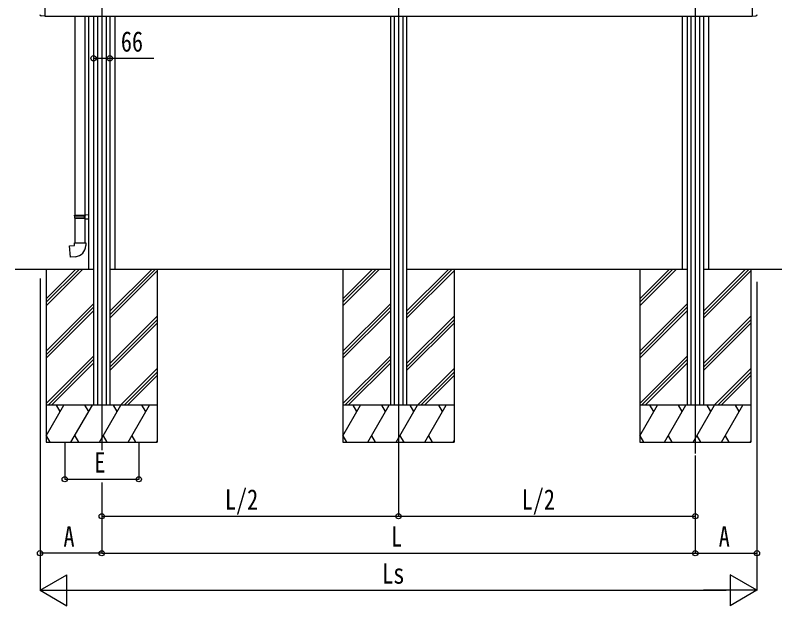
# Model space of a CAD drawing. Units: millimetres, scale not verified. Extents: x -10512 to 10512, y -7425 to 7425.
# Drawn here: x -6265 to -3161, y -115 to 2277 of the extents above; entities that cross this region are included whole.
import ezdxf
from ezdxf.enums import TextEntityAlignment as Align

# ---------------------------------------------------------------- set-up
doc = ezdxf.new("R2010")
doc.units = ezdxf.units.MM
doc.header["$LTSCALE"] = 40
for name, color, linetype in [('0-3_YKK_12', 2, 'Continuous'), ('0-4_YKK_13', 4, 'Continuous'), ('0-5_YKK_A1', 4, 'Continuous'), ('0-6_YKK_D', 6, 'Continuous')]:
    doc.layers.add(name, color=color, linetype=linetype)
doc.styles.add('ＭＳ ゴシック', font='')
doc.styles.get('ＭＳ ゴシック').set_extended_font_data('MS Gothic')

msp = doc.modelspace()

# ---------------------------------------------------------------- linework, layer by layer
at = {"layer": '0-3_YKK_12'}
for p, q in [((-5915.1, 4016.01), (-5915.1, 514.93)), ((-4713.1, 4016.01), (-4713.1, 501.9)), ((-3511.1, 4016.01), (-3511.1, 501.9))]:
    msp.add_line(p, q, dxfattribs=at)
at = {"layer": '0-4_YKK_13'}
for p, q in [((-6145.1, 2273.8), (-6160.39, 2274.6)), ((-6024.1, 2274.3), (-6024.1, 1466.87)), ((-5982.1, 1469.43), (-5982.1, 2274.3)), ((-3281.1, 2273.8), (-3265.81, 2274.6)), ((-6026.1, 1464.87), (-6025.1, 1466.87)), ((-6026.1, 1464.87), (-5982.1, 1464.87)), ((-6026.1, 1464.87), (-6026.1, 1456.87)), ((-6025.1, 1466.87), (-5982.1, 1466.87)), ((-5986.58, 1464.87), (-5987.01, 1466.87)), ((-5984.1, 1469.37), (-5968.1, 1469.84)), ((-5984.1, 1467.37), (-5984.1, 1469.37)), ((-5984.1, 1467.37), (-5982.1, 1467.37)), ((-5982.1, 1466.87), (-5982.1, 1466.32)), ((-5968.1, 1469.84), (-5968.1, 1451.9)), ((-6026.1, 1456.87), (-5982.1, 1456.87)), ((-6026.1, 1456.87), (-6025.1, 1454.87)), ((-6025.1, 1454.87), (-5982.1, 1454.87)), ((-6024.1, 1454.87), (-6024.1, 1354.87)), ((-5984.1, 1452.37), (-5984.1, 1454.37)), ((-5984.1, 1452.37), (-5968.1, 1451.9)), ((-5982.1, 1354.87), (-5982.1, 1452.31)), ((-6026.1, 1354.87), (-5980.1, 1354.87)), ((-6026.1, 1344.87), (-6026.1, 1354.87)), ((-5980.1, 1354.87), (-5980.1, 1343.95))]:
    msp.add_line(p, q, dxfattribs=at)
for points in [[(-5986.58, 1464.87), (-5986.58, 1456.87), (-5987.01, 1454.87)], [(-5984.1, 1454.37), (-5982.1, 1454.37), (-5982.1, 1467.37)], [(-6021.18, 1299.12), (-6042.02, 1297.3), (-6046.03, 1343.13), (-6026.1, 1344.87)]]:
    msp.add_lwpolyline(points, dxfattribs=at)
for centre, radius, start, end in [((-6160.1, 2280.09), 5.5, 180, 267), ((-3266.1, 2280.09), 5.5, 273, 0), ((-6025.1, 1343.95), 45, 275, 0)]:
    msp.add_arc(centre, radius, start, end, dxfattribs=at)
at = {"layer": '0-5_YKK_A1'}
for p, q in [((-6145.1, 3110.8), (-6145.1, 2273.8)), ((-3281.1, 3111), (-3281.1, 2273.8)), ((-6145.1, 2274.3), (-3281.1, 2274.3)), ((-5968.1, 2274.3), (-5968.1, 1247.3)), ((-5948.1, 2274.3), (-5948.1, 697.3)), ((-5932.6, 2274.3), (-5932.6, 697.3)), ((-5897.6, 2274.3), (-5897.6, 697.3)), ((-5882.1, 2274.3), (-5882.1, 697.3)), ((-5862.1, 2274.3), (-5862.1, 1247.3)), ((-4746.1, 2274.3), (-4746.1, 697.3)), ((-4730.6, 2274.3), (-4730.6, 697.3)), ((-4695.6, 2274.3), (-4695.6, 697.3)), ((-4680.1, 2274.3), (-4680.1, 697.3)), ((-3564.1, 2274.3), (-3564.1, 1247.3)), ((-3544.1, 2274.3), (-3544.1, 697.3)), ((-3528.6, 2274.3), (-3528.6, 697.3)), ((-3493.6, 2274.3), (-3493.6, 697.3)), ((-3478.1, 2274.3), (-3478.1, 697.3)), ((-3458.1, 2274.3), (-3458.1, 1247.3)), ((-5948.1, 1247.3), (-6265.1, 1247.3)), ((-6140.1, 1247.3), (-6140.1, 547.3)), ((-6140.1, 1128.32), (-6021.12, 1247.3)), ((-6140.1, 1114.18), (-6006.98, 1247.3)), ((-6140.1, 1100.04), (-5992.84, 1247.3)), ((-4746.1, 1247.3), (-5882.1, 1247.3)), ((-5882.1, 1063.81), (-5698.61, 1247.3)), ((-5882.1, 1077.95), (-5712.75, 1247.3)), ((-5882.1, 1049.67), (-5690.1, 1241.67)), ((-5690.1, 1247.3), (-5690.1, 547.3)), ((-4938.1, 1247.3), (-4938.1, 547.3)), ((-4938.1, 1128.32), (-4819.12, 1247.3)), ((-4938.1, 1114.18), (-4804.98, 1247.3)), ((-4938.1, 1100.04), (-4790.84, 1247.3)), ((-3544.1, 1247.3), (-4680.1, 1247.3)), ((-4680.1, 1063.81), (-4496.61, 1247.3)), ((-4680.1, 1077.95), (-4510.75, 1247.3)), ((-4680.1, 1049.67), (-4488.1, 1241.67)), ((-4488.1, 1247.3), (-4488.1, 547.3)), ((-3736.1, 1247.3), (-3736.1, 547.3)), ((-3736.1, 1128.32), (-3617.12, 1247.3)), ((-3736.1, 1114.18), (-3602.98, 1247.3)), ((-3736.1, 1100.04), (-3588.84, 1247.3)), ((-3161.1, 1247.3), (-3478.1, 1247.3)), ((-3478.1, 1063.81), (-3294.61, 1247.3)), ((-3478.1, 1077.95), (-3308.75, 1247.3)), ((-3478.1, 1049.67), (-3286.1, 1241.67)), ((-3286.1, 1247.3), (-3286.1, 547.3)), ((-6140.1, 916.19), (-5948.1, 1108.19)), ((-6140.1, 902.05), (-5948.1, 1094.05)), ((-4938.1, 916.19), (-4746.1, 1108.19)), ((-4938.1, 902.05), (-4746.1, 1094.05)), ((-3736.1, 916.19), (-3544.1, 1108.19)), ((-3736.1, 902.05), (-3544.1, 1094.05)), ((-6140.1, 887.91), (-5948.1, 1079.91)), ((-5882.1, 865.82), (-5690.1, 1057.82)), ((-4938.1, 887.91), (-4746.1, 1079.91)), ((-4680.1, 865.82), (-4488.1, 1057.82)), ((-3736.1, 887.91), (-3544.1, 1079.91)), ((-3478.1, 865.82), (-3286.1, 1057.82)), ((-5882.1, 851.68), (-5690.1, 1043.68)), ((-5882.1, 837.54), (-5690.1, 1029.54)), ((-4680.1, 851.68), (-4488.1, 1043.68)), ((-4680.1, 837.54), (-4488.1, 1029.54)), ((-3478.1, 851.68), (-3286.1, 1043.68)), ((-3478.1, 837.54), (-3286.1, 1029.54)), ((-6140.1, 704.06), (-5948.1, 896.06)), ((-6132.72, 697.3), (-5948.1, 881.92)), ((-4938.1, 704.06), (-4746.1, 896.06)), ((-4930.72, 697.3), (-4746.1, 881.92)), ((-3736.1, 704.06), (-3544.1, 896.06)), ((-3728.72, 697.3), (-3544.1, 881.92)), ((-6118.58, 697.3), (-5948.1, 867.77)), ((-5838.49, 697.3), (-5690.1, 845.69)), ((-4916.58, 697.3), (-4746.1, 867.77)), ((-4636.49, 697.3), (-4488.1, 845.69)), ((-3714.58, 697.3), (-3544.1, 867.77)), ((-3434.49, 697.3), (-3286.1, 845.69)), ((-5824.35, 697.3), (-5690.1, 831.55)), ((-5810.21, 697.3), (-5690.1, 817.41)), ((-4622.35, 697.3), (-4488.1, 831.55)), ((-4608.21, 697.3), (-4488.1, 817.41)), ((-3420.35, 697.3), (-3286.1, 831.55)), ((-3406.21, 697.3), (-3286.1, 817.41)), ((-5690.1, 697.3), (-6140.1, 697.3)), ((-6140.1, 573.25), (-6068.48, 697.3)), ((-6083.48, 671.32), (-6098.48, 697.3)), ((-6039.62, 547.3), (-5953.01, 697.3)), ((-5968.01, 671.32), (-5983.01, 697.3)), ((-5924.15, 547.3), (-5837.54, 697.3)), ((-5852.54, 671.32), (-5867.54, 697.3)), ((-5808.68, 547.3), (-5722.07, 697.3)), ((-5737.07, 671.32), (-5752.07, 697.3)), ((-4488.1, 697.3), (-4938.1, 697.3)), ((-4938.1, 573.25), (-4866.48, 697.3)), ((-4881.48, 671.32), (-4896.48, 697.3)), ((-4837.62, 547.3), (-4751.01, 697.3)), ((-4766.01, 671.32), (-4781.01, 697.3)), ((-4722.15, 547.3), (-4635.54, 697.3)), ((-4650.54, 671.32), (-4665.54, 697.3)), ((-4606.68, 547.3), (-4520.07, 697.3)), ((-4535.07, 671.32), (-4550.07, 697.3)), ((-3286.1, 697.3), (-3736.1, 697.3)), ((-3736.1, 573.25), (-3664.48, 697.3)), ((-3679.48, 671.32), (-3694.48, 697.3)), ((-3635.62, 547.3), (-3549.01, 697.3)), ((-3564.01, 671.32), (-3579.01, 697.3)), ((-3520.15, 547.3), (-3433.54, 697.3)), ((-3448.54, 671.32), (-3463.54, 697.3)), ((-3404.68, 547.3), (-3318.07, 697.3)), ((-3333.07, 671.32), (-3348.07, 697.3)), ((-6140.09, 573.28), (-6125.09, 547.3)), ((-6024.62, 573.28), (-6009.62, 547.3)), ((-5909.15, 573.28), (-5894.15, 547.3)), ((-5793.68, 573.28), (-5778.68, 547.3)), ((-4938.09, 573.28), (-4923.09, 547.3)), ((-4822.62, 573.28), (-4807.62, 547.3)), ((-4707.15, 573.28), (-4692.15, 547.3)), ((-4591.68, 573.28), (-4576.68, 547.3)), ((-3736.09, 573.28), (-3721.09, 547.3)), ((-3620.62, 573.28), (-3605.62, 547.3)), ((-3505.15, 573.28), (-3490.15, 547.3)), ((-3389.68, 573.28), (-3374.68, 547.3)), ((-6140.1, 547.3), (-5690.1, 547.3)), ((-5693.2, 547.3), (-5690.1, 552.68)), ((-4938.1, 547.3), (-4488.1, 547.3)), ((-4491.2, 547.3), (-4488.1, 552.68)), ((-3736.1, 547.3), (-3286.1, 547.3)), ((-3289.2, 547.3), (-3286.1, 552.68))]:
    msp.add_line(p, q, dxfattribs=at)
at = {"layer": '0-6_YKK_D'}
for p, q in [((-5948.1, 2142.28), (-5948.1, 2102.33)), ((-5882.1, 2142.28), (-5882.1, 2102.33)), ((-6165.1, 1210.69), (-6165.1, 96.3)), ((-3261.1, 1197.58), (-3261.1, 96.3)), ((-6065.1, 546.3), (-6065.1, 396.3)), ((-5765.1, 546.3), (-5765.1, 396.3)), ((-4713.1, 500.9), (-4713.1, 246.3)), ((-4713.1, 500.9), (-4713.1, 246.3)), ((-3261.1, 499.03), (-3261.1, -53.7)), ((-3511.1, 493.93), (-3511.1, 96.3)), ((-3511.1, 492.93), (-3511.1, 96.3)), ((-3511.1, 491.93), (-3511.1, 246.3)), ((-6165.1, 440.07), (-6165.1, -53.7)), ((-6065.1, 397.3), (-5765.1, 397.3)), ((-5915.1, 383.76), (-5915.1, 96.3)), ((-5915.1, 383.76), (-5915.1, 96.3)), ((-5915.1, 382.76), (-5915.1, 246.3)), ((-5915.1, 247.3), (-4713.1, 247.3)), ((-4713.1, 247.3), (-3511.1, 247.3)), ((-5915.1, 97.3), (-6165.1, 97.3)), ((-5915.1, 97.3), (-3511.1, 97.3)), ((-3511.1, 97.3), (-3261.1, 97.3)), ((-6165.1, -52.7), (-6056.85, 9.8)), ((-6056.85, -115.2), (-6056.85, 9.8)), ((-3261.1, -52.7), (-3369.35, 9.8)), ((-3369.35, 9.8), (-3369.35, -115.2)), ((-6165.1, -52.7), (-6056.85, -115.2)), ((-6165.1, -52.7), (-5948.6, -52.7)), ((-6040.1, -52.7), (-3386.1, -52.7)), ((-3261.1, -52.7), (-3477.61, -52.7)), ((-3261.1, -52.7), (-3369.35, -115.2))]:
    msp.add_line(p, q, dxfattribs=at)
msp.add_lwpolyline([(-5948.1, 2103.33), (-5882.1, 2103.33), (-5703.6, 2103.33)], dxfattribs=at)
for centre in [(-5948.1, 2103.33), (-5882.1, 2103.33), (-6065.1, 397.3), (-5765.1, 397.3), (-5915.1, 247.3), (-4713.1, 247.3), (-4713.1, 247.3), (-3511.1, 247.3), (-6165.1, 97.3), (-5915.1, 97.3), (-5915.1, 97.3), (-3511.1, 97.3), (-3511.1, 97.3), (-3261.1, 97.3)]:
    msp.add_circle(centre, 10.62, dxfattribs=at)

# ---------------------------------------------------------------- texts
at = {"layer": '0-6_YKK_D', "style": 'ＭＳ ゴシック', "width": 0.8}
for s, p in [('66', (-5837.6, 2105.33)), ('E', (-5945.1, 399.3)), ('L/2', (-5416.1, 249.3)), ('L/2', (-4214.1, 249.3)), ('A', (-6070.1, 99.3)), ('L', (-4743.1, 99.3)), ('A', (-3416.1, 99.3)), ('Ls', (-4779.1, -50.7))]:
    msp.add_text(s, height=82.48, dxfattribs=at).set_placement(p, align=Align.BOTTOM_LEFT)

doc.saveas('drawing.dxf')
